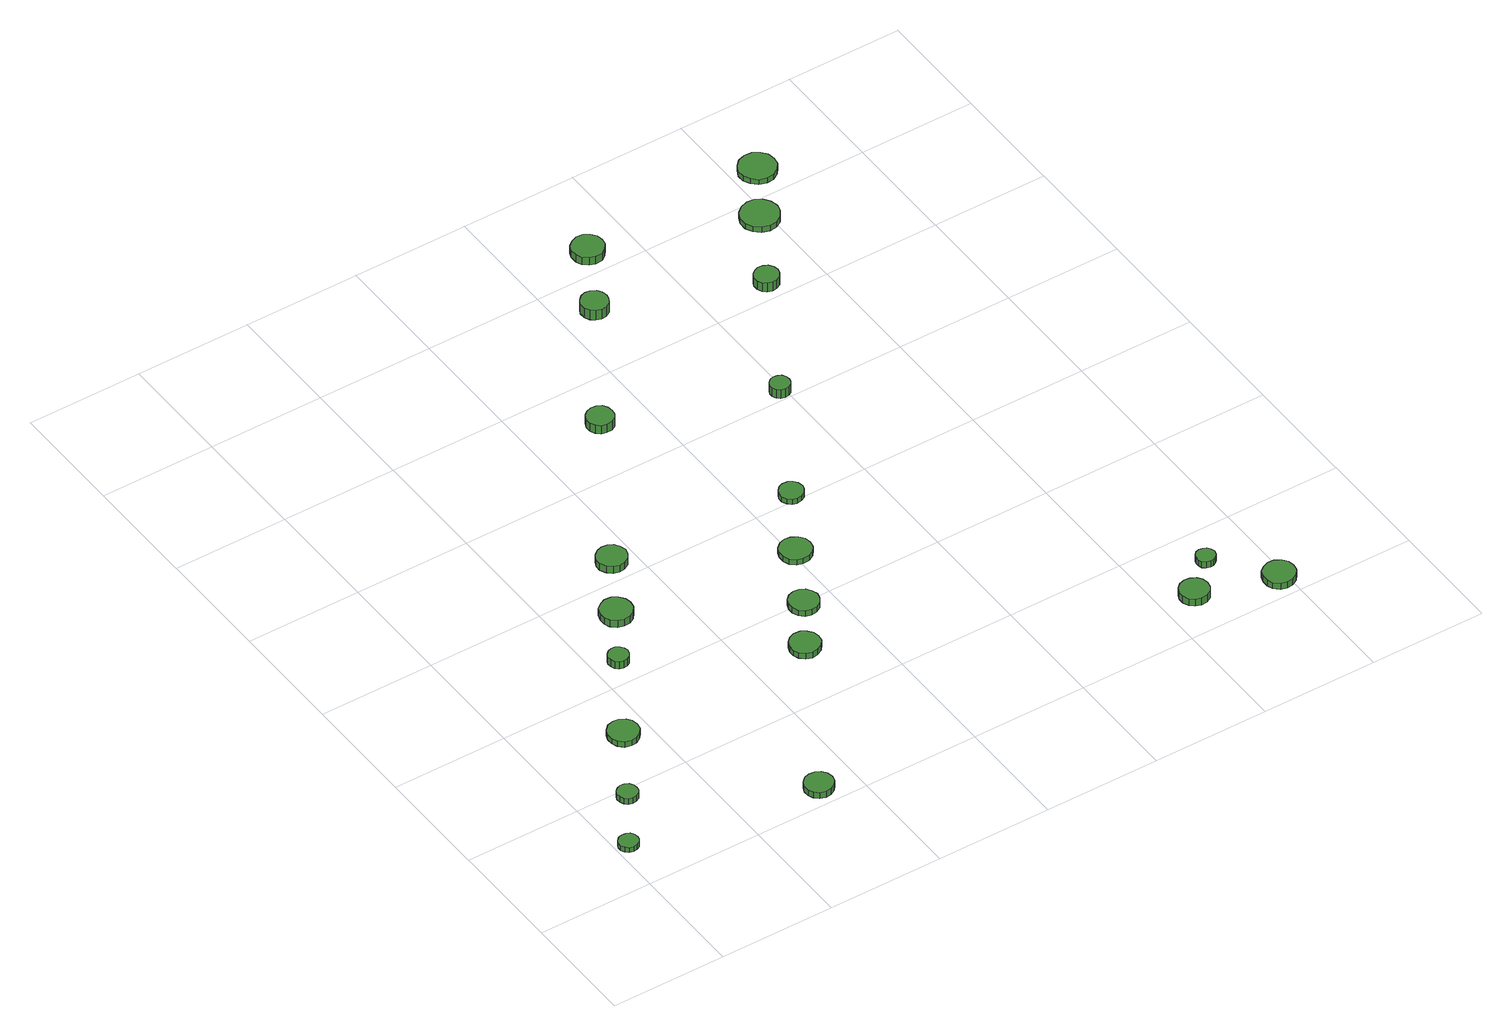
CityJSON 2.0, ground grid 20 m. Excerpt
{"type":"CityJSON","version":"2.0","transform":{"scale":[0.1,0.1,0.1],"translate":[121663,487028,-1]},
"CityObjects":{
"tree1":{"type":"SolitaryVegetationObject","attributes":{"function":"something"},"geometry":[{"type":"MultiSurface","lod":"1","boundaries":[[[0,1,2,3,4,5,6,7,8,9,10,11,12,13,14]],[[15,16,17,18,19,20,21,22,23,24,25,26,27,28,29]],[[0,29,28,1]],[[1,28,27,2]],[[2,27,26,3]],[[3,26,25,4]],[[4,25,24,5]],[[5,24,23,6]],[[6,23,22,7]],[[7,22,21,8]],[[8,21,20,9]],[[9,20,19,10]],[[10,19,18,11]],[[11,18,17,12]],[[12,17,16,13]],[[13,16,15,14]],[[14,15,29,0]]]}]},
"tree2":{"type":"SolitaryVegetationObject","attributes":{"function":"something"},"geometry":[{"type":"MultiSurface","lod":"1","boundaries":[[[30,31,32,33,34,35,36,37,38,39,40,41,42,43,44]],[[45,46,47,48,49,50,51,52,53,54,55,56,57,58,59]],[[30,59,58,31]],[[31,58,57,32]],[[32,57,56,33]],[[33,56,55,34]],[[34,55,54,35]],[[35,54,53,36]],[[36,53,52,37]],[[37,52,51,38]],[[38,51,50,39]],[[39,50,49,40]],[[40,49,48,41]],[[41,48,47,42]],[[42,47,46,43]],[[43,46,45,44]],[[44,45,59,30]]]}]},
"tree3":{"type":"SolitaryVegetationObject","attributes":{"function":"something"},"geometry":[{"type":"MultiSurface","lod":"1","boundaries":[[[60,61,62,63,64,65,66,67,68,69,70,71,72,73,74]],[[75,76,77,78,79,80,81,82,83,84,85,86,87,88,89]],[[60,89,88,61]],[[61,88,87,62]],[[62,87,86,63]],[[63,86,85,64]],[[64,85,84,65]],[[65,84,83,66]],[[66,83,82,67]],[[67,82,81,68]],[[68,81,80,69]],[[69,80,79,70]],[[70,79,78,71]],[[71,78,77,72]],[[72,77,76,73]],[[73,76,75,74]],[[74,75,89,60]]]}]},
"tree4":{"type":"SolitaryVegetationObject","attributes":{"function":"something"},"geometry":[{"type":"MultiSurface","lod":"1","boundaries":[[[90,91,92,93,94,95,96,97,98,99,100,101,102,103,104]],[[105,106,107,108,109,110,111,112,113,114,115,116,117,118,119]],[[90,119,118,91]],[[91,118,117,92]],[[92,117,116,93]],[[93,116,115,94]],[[94,115,114,95]],[[95,114,113,96]],[[96,113,112,97]],[[97,112,111,98]],[[98,111,110,99]],[[99,110,109,100]],[[100,109,108,101]],[[101,108,107,102]],[[102,107,106,103]],[[103,106,105,104]],[[104,105,119,90]]]}]},
"tree5":{"type":"SolitaryVegetationObject","attributes":{"function":"something"},"geometry":[{"type":"MultiSurface","lod":"1","boundaries":[[[120,121,122,123,124,125,126,127,128,129,130,131,132,133,134]],[[135,136,137,138,139,140,141,142,143,144,145,146,147,148,149]],[[120,149,148,121]],[[121,148,147,122]],[[122,147,146,123]],[[123,146,145,124]],[[124,145,144,125]],[[125,144,143,126]],[[126,143,142,127]],[[127,142,141,128]],[[128,141,140,129]],[[129,140,139,130]],[[130,139,138,131]],[[131,138,137,132]],[[132,137,136,133]],[[133,136,135,134]],[[134,135,149,120]]]}]},
"tree6":{"type":"SolitaryVegetationObject","attributes":{"function":"something"},"geometry":[{"type":"MultiSurface","lod":"1","boundaries":[[[150,151,152,153,154,155,156,157,158,159,160,161,162,163,164]],[[165,166,167,168,169,170,171,172,173,174,175,176,177,178,179]],[[150,179,178,151]],[[151,178,177,152]],[[152,177,176,153]],[[153,176,175,154]],[[154,175,174,155]],[[155,174,173,156]],[[156,173,172,157]],[[157,172,171,158]],[[158,171,170,159]],[[159,170,169,160]],[[160,169,168,161]],[[161,168,167,162]],[[162,167,166,163]],[[163,166,165,164]],[[164,165,179,150]]]}]},
"tree7":{"type":"SolitaryVegetationObject","attributes":{"function":"something"}},
"tree8":{"type":"SolitaryVegetationObject","attributes":{"function":"something"}},
"tree9":{"type":"SolitaryVegetationObject","attributes":{"function":"something"},"geometry":[{"type":"MultiSurface","lod":"1","boundaries":[[[180,181,182,183,184,185,186,187,188,189,190,191,192,193,194]],[[195,196,197,198,199,200,201,202,203,204,205,206,207,208,209]],[[180,209,208,181]],[[181,208,207,182]],[[182,207,206,183]],[[183,206,205,184]],[[184,205,204,185]],[[185,204,203,186]],[[186,203,202,187]],[[187,202,201,188]],[[188,201,200,189]],[[189,200,199,190]],[[190,199,198,191]],[[191,198,197,192]],[[192,197,196,193]],[[193,196,195,194]],[[194,195,209,180]]]}]},
"tree10":{"type":"SolitaryVegetationObject","attributes":{"function":"something"},"geometry":[{"type":"MultiSurface","lod":"1","boundaries":[[[210,211,212,213,214,215,216,217,218,219,220,221,222,223,224]],[[225,226,227,228,229,230,231,232,233,234,235,236,237,238,239]],[[210,239,238,211]],[[211,238,237,212]],[[212,237,236,213]],[[213,236,235,214]],[[214,235,234,215]],[[215,234,233,216]],[[216,233,232,217]],[[217,232,231,218]],[[218,231,230,219]],[[219,230,229,220]],[[220,229,228,221]],[[221,228,227,222]],[[222,227,226,223]],[[223,226,225,224]],[[224,225,239,210]]]}]},
"tree11":{"type":"SolitaryVegetationObject","attributes":{"function":"something"},"geometry":[{"type":"MultiSurface","lod":"1","boundaries":[[[240,241,242,243,244,245,246,247,248,249,250,251,252,253,254]],[[255,256,257,258,259,260,261,262,263,264,265,266,267,268,269]],[[240,269,268,241]],[[241,268,267,242]],[[242,267,266,243]],[[243,266,265,244]],[[244,265,264,245]],[[245,264,263,246]],[[246,263,262,247]],[[247,262,261,248]],[[248,261,260,249]],[[249,260,259,250]],[[250,259,258,251]],[[251,258,257,252]],[[252,257,256,253]],[[253,256,255,254]],[[254,255,269,240]]]}]},
"tree12":{"type":"SolitaryVegetationObject","attributes":{"function":"something"}},
"tree13":{"type":"SolitaryVegetationObject","attributes":{"function":"something"},"geometry":[{"type":"MultiSurface","lod":"1","boundaries":[[[270,271,272,273,274,275,276,277,278,279,280,281,282,283,284]],[[285,286,287,288,289,290,291,292,293,294,295,296,297,298,299]],[[270,299,298,271]],[[271,298,297,272]],[[272,297,296,273]],[[273,296,295,274]],[[274,295,294,275]],[[275,294,293,276]],[[276,293,292,277]],[[277,292,291,278]],[[278,291,290,279]],[[279,290,289,280]],[[280,289,288,281]],[[281,288,287,282]],[[282,287,286,283]],[[283,286,285,284]],[[284,285,299,270]]]}]},
"tree14":{"type":"SolitaryVegetationObject","attributes":{"function":"something"},"geometry":[{"type":"MultiSurface","lod":"1","boundaries":[[[300,301,302,303,304,305,306,307,308,309,310,311,312,313,314]],[[315,316,317,318,319,320,321,322,323,324,325,326,327,328,329]],[[300,329,328,301]],[[301,328,327,302]],[[302,327,326,303]],[[303,326,325,304]],[[304,325,324,305]],[[305,324,323,306]],[[306,323,322,307]],[[307,322,321,308]],[[308,321,320,309]],[[309,320,319,310]],[[310,319,318,311]],[[311,318,317,312]],[[312,317,316,313]],[[313,316,315,314]],[[314,315,329,300]]]}]},
"tree15":{"type":"SolitaryVegetationObject","attributes":{"function":"something"},"geometry":[{"type":"MultiSurface","lod":"1","boundaries":[[[330,331,332,333,334,335,336,337,338,339,340,341,342,343,344]],[[345,346,347,348,349,350,351,352,353,354,355,356,357,358,359]],[[330,359,358,331]],[[331,358,357,332]],[[332,357,356,333]],[[333,356,355,334]],[[334,355,354,335]],[[335,354,353,336]],[[336,353,352,337]],[[337,352,351,338]],[[338,351,350,339]],[[339,350,349,340]],[[340,349,348,341]],[[341,348,347,342]],[[342,347,346,343]],[[343,346,345,344]],[[344,345,359,330]]]}]},
"tree16":{"type":"SolitaryVegetationObject","attributes":{"function":"something"}},
"tree17":{"type":"SolitaryVegetationObject","attributes":{"function":"something"},"geometry":[{"type":"MultiSurface","lod":"1","boundaries":[[[360,361,362,363,364,365,366,367,368,369,370,371,372,373,374]],[[375,376,377,378,379,380,381,382,383,384,385,386,387,388,389]],[[360,389,388,361]],[[361,388,387,362]],[[362,387,386,363]],[[363,386,385,364]],[[364,385,384,365]],[[365,384,383,366]],[[366,383,382,367]],[[367,382,381,368]],[[368,381,380,369]],[[369,380,379,370]],[[370,379,378,371]],[[371,378,377,372]],[[372,377,376,373]],[[373,376,375,374]],[[374,375,389,360]]]}]},
"tree18":{"type":"SolitaryVegetationObject","attributes":{"function":"something"},"geometry":[{"type":"MultiSurface","lod":"1","boundaries":[[[390,391,392,393,394,395,396,397,398,399,400,401,402,403,404]],[[405,406,407,408,409,410,411,412,413,414,415,416,417,418,419]],[[390,419,418,391]],[[391,418,417,392]],[[392,417,416,393]],[[393,416,415,394]],[[394,415,414,395]],[[395,414,413,396]],[[396,413,412,397]],[[397,412,411,398]],[[398,411,410,399]],[[399,410,409,400]],[[400,409,408,401]],[[401,408,407,402]],[[402,407,406,403]],[[403,406,405,404]],[[404,405,419,390]]]}]},
"tree19":{"type":"SolitaryVegetationObject","attributes":{"function":"something"},"geometry":[{"type":"MultiSurface","lod":"1","boundaries":[[[420,421,422,423,424,425,426,427,428,429,430,431,432,433,434]],[[435,436,437,438,439,440,441,442,443,444,445,446,447,448,449]],[[420,449,448,421]],[[421,448,447,422]],[[422,447,446,423]],[[423,446,445,424]],[[424,445,444,425]],[[425,444,443,426]],[[426,443,442,427]],[[427,442,441,428]],[[428,441,440,429]],[[429,440,439,430]],[[430,439,438,431]],[[431,438,437,432]],[[432,437,436,433]],[[433,436,435,434]],[[434,435,449,420]]]}]},
"tree20":{"type":"SolitaryVegetationObject","attributes":{"function":"something"},"geometry":[{"type":"MultiSurface","lod":"1","boundaries":[[[450,451,452,453,454,455,456,457,458,459,460,461,462,463,464]],[[465,466,467,468,469,470,471,472,473,474,475,476,477,478,479]],[[450,479,478,451]],[[451,478,477,452]],[[452,477,476,453]],[[453,476,475,454]],[[454,475,474,455]],[[455,474,473,456]],[[456,473,472,457]],[[457,472,471,458]],[[458,471,470,459]],[[459,470,469,460]],[[460,469,468,461]],[[461,468,467,462]],[[462,467,466,463]],[[463,466,465,464]],[[464,465,479,450]]]}]},
"tree21":{"type":"SolitaryVegetationObject","attributes":{"function":"something"},"geometry":[{"type":"MultiSurface","lod":"1","boundaries":[[[480,481,482,483,484,485,486,487,488,489,490,491,492,493,494]],[[495,496,497,498,499,500,501,502,503,504,505,506,507,508,509]],[[480,509,508,481]],[[481,508,507,482]],[[482,507,506,483]],[[483,506,505,484]],[[484,505,504,485]],[[485,504,503,486]],[[486,503,502,487]],[[487,502,501,488]],[[488,501,500,489]],[[489,500,499,490]],[[490,499,498,491]],[[491,498,497,492]],[[492,497,496,493]],[[493,496,495,494]],[[494,495,509,480]]]}]},
"tree22":{"type":"SolitaryVegetationObject","attributes":{"function":"something"},"geometry":[{"type":"MultiSurface","lod":"1","boundaries":[[[510,511,512,513,514,515,516,517,518,519,520,521,522,523,524]],[[525,526,527,528,529,530,531,532,533,534,535,536,537,538,539]],[[510,539,538,511]],[[511,538,537,512]],[[512,537,536,513]],[[513,536,535,514]],[[514,535,534,515]],[[515,534,533,516]],[[516,533,532,517]],[[517,532,531,518]],[[518,531,530,519]],[[519,530,529,520]],[[520,529,528,521]],[[521,528,527,522]],[[522,527,526,523]],[[523,526,525,524]],[[524,525,539,510]]]}]},
"tree23":{"type":"SolitaryVegetationObject","attributes":{"function":"something"},"geometry":[{"type":"MultiSurface","lod":"1","boundaries":[[[540,541,542,543,544,545,546,547,548,549,550,551,552,553,554]],[[555,556,557,558,559,560,561,562,563,564,565,566,567,568,569]],[[540,569,568,541]],[[541,568,567,542]],[[542,567,566,543]],[[543,566,565,544]],[[544,565,564,545]],[[545,564,563,546]],[[546,563,562,547]],[[547,562,561,548]],[[548,561,560,549]],[[549,560,559,550]],[[550,559,558,551]],[[551,558,557,552]],[[552,557,556,553]],[[553,556,555,554]],[[554,555,569,540]]]}]},
"tree24":{"type":"SolitaryVegetationObject","attributes":{"function":"something"},"geometry":[{"type":"MultiSurface","lod":"1","boundaries":[[[570,571,572,573,574,575,576,577,578,579,580,581,582,583,584]],[[585,586,587,588,589,590,591,592,593,594,595,596,597,598,599]],[[570,599,598,571]],[[571,598,597,572]],[[572,597,596,573]],[[573,596,595,574]],[[574,595,594,575]],[[575,594,593,576]],[[576,593,592,577]],[[577,592,591,578]],[[578,591,590,579]],[[579,590,589,580]],[[580,589,588,581]],[[581,588,587,582]],[[582,587,586,583]],[[583,586,585,584]],[[584,585,599,570]]]}]},
"tree25":{"type":"SolitaryVegetationObject","attributes":{"function":"something"},"geometry":[{"type":"MultiSurface","lod":"1","boundaries":[[[600,601,602,603,604,605,606,607,608,609,610,611,612,613,614]],[[615,616,617,618,619,620,621,622,623,624,625,626,627,628,629]],[[600,629,628,601]],[[601,628,627,602]],[[602,627,626,603]],[[603,626,625,604]],[[604,625,624,605]],[[605,624,623,606]],[[606,623,622,607]],[[607,622,621,608]],[[608,621,620,609]],[[609,620,619,610]],[[610,619,618,611]],[[611,618,617,612]],[[612,617,616,613]],[[613,616,615,614]],[[614,615,629,600]]]}]},
"tree26":{"type":"SolitaryVegetationObject","attributes":{"function":"something"}}
},
"vertices":[
[38,89,16],[37,96,16],[33,102,16],[27,105,16],[20,106,16],[13,104,16],[8,99,16],[5,93,16],[5,86,16],[8,80,16],[13,75,16],[20,73,16],[27,74,16],[33,77,16],[37,83,16],[37,83,6],[33,77,6],[27,74,6],[20,73,6],[13,75,6],[8,80,6],[5,86,6],[5,93,6],[8,99,6],[13,104,6],[20,106,6],[27,105,6],[33,102,6],[37,96,6],[38,89,6],
[99,182,17],[98,189,17],[94,195,17],[87,199,17],[80,200,17],[73,197,17],[68,193,17],[65,186,17],[65,179,17],[68,172,17],[73,167,17],[80,165,17],[87,166,17],[94,169,17],[98,175,17],[98,175,6],[94,169,6],[87,166,6],[80,165,6],[73,167,6],[68,172,6],[65,179,6],[65,186,6],[68,193,6],[73,197,6],[80,200,6],[87,199,6],[94,195,6],[98,189,6],[99,182,6],
[180,301,17],[178,312,17],[172,320,17],[162,326,17],[152,327,17],[141,324,17],[133,316,17],[129,306,17],[129,296,17],[133,286,17],[141,278,17],[152,275,17],[162,276,17],[172,282,17],[178,290,17],[178,290,6],[172,282,6],[162,276,6],[152,275,6],[141,278,6],[133,286,6],[129,296,6],[129,306,6],[133,316,6],[141,324,6],[152,327,6],[162,326,6],[172,320,6],[178,312,6],[180,301,6],
[361,36,17],[359,46,17],[353,54,17],[344,59,17],[334,60,17],[324,57,17],[317,50,17],[313,41,17],[313,31,17],[317,22,17],[324,15,17],[334,12,17],[344,13,17],[353,18,17],[359,26,17],[359,26,5],[353,18,5],[344,13,5],[334,12,5],[324,15,5],[317,22,5],[313,31,5],[313,41,5],[317,50,5],[324,57,5],[334,60,5],[344,59,5],[353,54,5],[359,46,5],[361,36,5],
[260,446,20],[258,453,20],[254,459,20],[248,463,20],[241,463,20],[234,461,20],[229,456,20],[226,450,20],[226,443,20],[229,436,20],[234,431,20],[241,429,20],[248,430,20],[254,433,20],[258,439,20],[258,439,5],[254,433,5],[248,430,5],[241,429,5],[234,431,5],[229,436,5],[226,443,5],[226,450,5],[229,456,5],[234,461,5],[241,463,5],[248,463,5],[254,459,5],[258,453,5],[260,446,5],
[325,535,19],[323,546,19],[316,555,19],[307,561,19],[295,562,19],[285,558,19],[276,551,19],[272,540,19],[272,529,19],[276,519,19],[285,511,19],[295,508,19],[307,509,19],[316,514,19],[323,524,19],[323,524,5],[316,514,5],[307,509,5],[295,508,5],[285,511,5],[276,519,5],[272,529,5],[272,540,5],[276,551,5],[285,558,5],[295,562,5],[307,561,5],[316,555,5],[323,546,5],[325,535,5],
[386,639,19],[383,649,19],[377,658,19],[368,663,19],[358,664,19],[348,661,19],[340,654,19],[335,644,19],[335,634,19],[340,624,19],[348,617,19],[358,614,19],[368,615,19],[377,620,19],[383,629,19],[383,629,5],[377,620,5],[368,615,5],[358,614,5],[348,617,5],[340,624,5],[335,634,5],[335,644,5],[340,654,5],[348,661,5],[358,664,5],[368,663,5],[377,658,5],[383,649,5],[386,639,5],
[523,313,16],[521,324,16],[514,332,16],[505,338,16],[494,339,16],[484,335,16],[476,328,16],[472,318,16],[472,308,16],[476,298,16],[484,291,16],[494,287,16],[505,289,16],[514,294,16],[521,303,16],[521,303,5],[514,294,5],[505,289,5],[494,287,5],[484,291,5],[476,298,5],[472,308,5],[472,318,5],[476,328,5],[484,335,5],[494,339,5],[505,338,5],[514,332,5],[521,324,5],[523,313,5],
[575,394,16],[572,404,16],[566,413,16],[557,418,16],[547,419,16],[537,416,16],[529,409,16],[525,399,16],[525,389,16],[529,379,16],[537,372,16],[547,369,16],[557,370,16],[566,375,16],[572,384,16],[572,384,5],[566,375,5],[557,370,5],[547,369,5],[537,372,5],[529,379,5],[525,389,5],[525,399,5],[529,409,5],[537,416,5],[547,419,5],[557,418,5],[566,413,5],[572,404,5],[575,394,5],
[632,499,15],[630,510,15],[623,519,15],[613,525,15],[602,526,15],[592,523,15],[583,515,15],[579,505,15],[579,494,15],[583,483,15],[592,476,15],[602,473,15],[613,474,15],[623,479,15],[630,488,15],[630,488,5],[623,479,5],[613,474,5],[602,473,5],[592,476,5],[583,483,5],[579,494,5],[579,505,5],[583,515,5],[592,523,5],[602,526,5],[613,525,5],[623,519,5],[630,510,5],[632,499,5],
[544,910,22],[542,920,22],[537,928,22],[529,932,22],[519,933,22],[510,930,22],[503,924,22],[499,915,22],[499,906,22],[503,897,22],[510,890,22],[519,888,22],[529,889,22],[537,893,22],[542,901,22],[542,901,5],[537,893,5],[529,889,5],[519,888,5],[510,890,5],[503,897,5],[499,906,5],[499,915,5],[503,924,5],[510,930,5],[519,933,5],[529,932,5],[537,928,5],[542,920,5],[544,910,5],
[694,612,15],[692,621,15],[687,628,15],[680,632,15],[671,633,15],[663,630,15],[657,624,15],[653,617,15],[653,608,15],[657,600,15],[663,594,15],[671,592,15],[680,593,15],[687,597,15],[692,604,15],[692,604,5],[687,597,5],[680,593,5],[671,592,5],[663,594,5],[657,600,5],[653,608,5],[653,617,5],[657,624,5],[663,630,5],[671,633,5],[680,632,5],[687,628,5],[692,621,5],[694,612,5],
[682,1131,24],[680,1140,24],[675,1148,24],[666,1153,24],[657,1154,24],[648,1151,24],[641,1144,24],[637,1136,24],[637,1126,24],[641,1117,24],[648,1111,24],[657,1108,24],[666,1109,24],[675,1114,24],[680,1122,24],[680,1122,4],[675,1114,4],[666,1109,4],[657,1108,4],[648,1111,4],[641,1117,4],[637,1126,4],[637,1136,4],[641,1144,4],[648,1151,4],[657,1154,4],[666,1153,4],[675,1148,4],[680,1140,4],[682,1131,4],
[807,817,24],[806,824,24],[802,830,24],[796,833,24],[789,834,24],[782,832,24],[777,827,24],[774,821,24],[774,814,24],[777,808,24],[782,803,24],[789,801,24],[796,802,24],[802,805,24],[806,811,24],[806,811,6],[802,805,6],[796,802,6],[789,801,6],[782,803,6],[777,808,6],[774,814,6],[774,821,6],[777,827,6],[782,832,6],[789,834,6],[796,833,6],[802,830,6],[806,824,6],[807,817,6],
[1080,76,23],[1078,86,23],[1072,94,23],[1063,99,23],[1053,100,23],[1043,97,23],[1035,90,23],[1031,81,23],[1031,71,23],[1035,61,23],[1043,54,23],[1053,51,23],[1063,52,23],[1072,57,23],[1078,66,23],[1078,66,9],[1072,57,9],[1063,52,9],[1053,51,9],[1043,54,9],[1035,61,9],[1031,71,9],[1031,81,9],[1035,90,9],[1043,97,9],[1053,100,9],[1063,99,9],[1072,94,9],[1078,86,9],[1080,76,9],
[750,1244,19],[748,1255,19],[741,1264,19],[732,1270,19],[720,1271,19],[710,1267,19],[701,1260,19],[697,1250,19],[697,1238,19],[701,1228,19],[710,1221,19],[720,1217,19],[732,1218,19],[741,1224,19],[748,1233,19],[748,1233,4],[741,1224,4],[732,1218,4],[720,1217,4],[710,1221,4],[701,1228,4],[697,1238,4],[697,1250,4],[701,1260,4],[710,1267,4],[720,1271,4],[732,1270,4],[741,1264,4],[748,1255,4],[750,1244,4],
[1130,131,21],[1128,138,21],[1124,143,21],[1118,146,21],[1112,147,21],[1105,145,21],[1100,140,21],[1098,134,21],[1098,128,21],[1100,121,21],[1105,117,21],[1112,115,21],[1118,115,21],[1124,119,21],[1128,124,21],[1128,124,9],[1124,119,9],[1118,115,9],[1112,115,9],[1105,117,9],[1100,121,9],[1098,128,9],[1098,134,9],[1100,140,9],[1105,145,9],[1112,147,9],[1118,146,9],[1124,143,9],[1128,138,9],[1130,131,9],
[1212,36,22],[1210,47,22],[1203,56,22],[1193,62,22],[1182,63,22],[1172,59,22],[1163,52,22],[1159,41,22],[1159,30,22],[1163,20,22],[1172,12,22],[1182,9,22],[1193,10,22],[1203,16,22],[1210,25,22],[1210,25,10],[1203,16,10],[1193,10,10],[1182,9,10],[1172,12,10],[1163,20,10],[1159,30,10],[1159,41,10],[1163,52,10],[1172,59,10],[1182,63,10],[1193,62,10],[1203,56,10],[1210,47,10],[1212,36,10],
[932,1034,24],[930,1042,24],[925,1049,24],[917,1053,24],[909,1054,24],[901,1051,24],[895,1046,24],[891,1038,24],[891,1029,24],[895,1021,24],[901,1016,24],[909,1013,24],[917,1014,24],[925,1018,24],[930,1025,24],[930,1025,6],[925,1018,6],[917,1014,6],[909,1013,6],[901,1016,6],[895,1021,6],[891,1029,6],[891,1038,6],[895,1046,6],[901,1051,6],[909,1054,6],[917,1053,6],[925,1049,6],[930,1042,6],[932,1034,6],
[1017,1161,17],[1014,1174,17],[1006,1185,17],[995,1192,17],[982,1193,17],[969,1189,17],[959,1180,17],[953,1168,17],[953,1154,17],[959,1142,17],[969,1133,17],[982,1129,17],[995,1130,17],[1006,1137,17],[1014,1148,17],[1014,1148,6],[1006,1137,6],[995,1130,6],[982,1129,6],[969,1133,6],[959,1142,6],[953,1154,6],[953,1168,6],[959,1180,6],[969,1189,6],[982,1193,6],[995,1192,6],[1006,1185,6],[1014,1174,6],[1017,1161,6],
[1073,1253,16],[1071,1266,16],[1063,1276,16],[1052,1283,16],[1039,1284,16],[1026,1280,16],[1017,1271,16],[1011,1259,16],[1011,1246,16],[1017,1235,16],[1026,1226,16],[1039,1222,16],[1052,1223,16],[1063,1230,16],[1071,1240,16],[1071,1240,6],[1063,1230,6],[1052,1223,6],[1039,1222,6],[1026,1226,6],[1017,1235,6],[1011,1246,6],[1011,1259,6],[1017,1271,6],[1026,1280,6],[1039,1284,6],[1052,1283,6],[1063,1276,6],[1071,1266,6],[1073,1253,6]
]}
